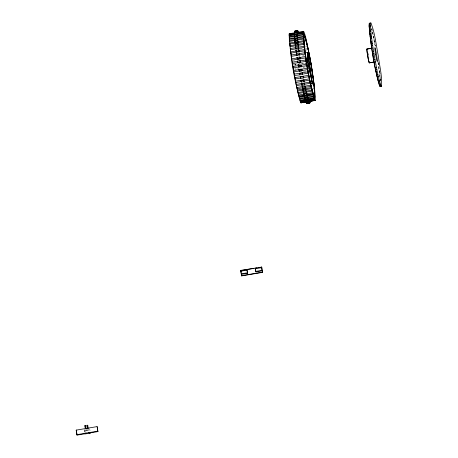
<?xml version="1.0" encoding="UTF-8"?>
<svg xmlns="http://www.w3.org/2000/svg" width="458" height="458" viewBox="0 0 458 458"><rect width="100%" height="100%" fill="white"/><g stroke="black" fill="none" stroke-linecap="round" stroke-linejoin="round"><path stroke-width="0.34" stroke-dasharray="2.29 1.72" d="M303.935 56.151L303.957 55.773L301.169 56.242M305.211 63.187L305.532 64.481M372.961 28.923L371.661 29.14L375.405 46.865A31.682 1.941 80.4 0 0 371.478 28.619M304.994 47.042L307.083 46.693M299.772 49.12L302.561 48.651L302.589 49.304M305.377 48.909L306.774 48.674M305.623 50.099L307.713 49.75M374.037 39.76L375.342 39.543M374.444 41.821L375.743 41.604M294.065 64.893L305.898 62.901M296.858 64.595L305.286 63.101M297.471 68.225L301.65 67.521M305.137 66.937L303.041 67.286L305.234 66.988M300.236 71.889L301.633 71.654M305.807 70.95L303.717 71.299L305.915 71.139M380.346 81.364L378.56 66.026L379.859 65.809M312.058 84.57L313.449 84.335M379.533 73.303L380.833 73.085M312.574 88.772L313.965 88.537M380.06 77.883L381.359 77.66M380.192 79.32L381.491 79.097M85.623 430.36L88.405 429.89L88.508 430.171L85.726 430.64L85.623 430.36L85.904 432.289M87.117 430.405L86.82 428.797M294.889 68.792L295.296 70.738M293.801 64.109L294.093 65.483M378.045 62.591L378.56 66.026M295.238 64L295.444 65.374M295.845 68.127L296.051 69.502M295.152 64.143L295.358 65.534M89.705 428.608L90.18 431.854M88.211 428.562L88.881 433.102M85.726 430.64L86.104 433.211M84.135 429.547L84.518 432.146M84.129 429.913L84.512 432.512M294.047 60.645L294.053 62.019M298.61 64.807A7.065 0.435 80.4 0 1 298.467 63.731M299.017 62.866A7.065 0.435 80.4 0 1 299.332 64.366M305.572 63.633A7.065 0.435 80.4 0 1 305.423 62.557M368.1 53.334A7.07 0.435 80.4 0 1 368.318 54.496M368.73 56.912A7.07 0.435 80.4 0 1 368.913 58.103M368.232 54.078A6.927 0.424 80.4 0 1 368.541 55.842M368.644 56.437A6.927 0.424 80.4 0 1 368.827 57.616M371.759 28.568A31.682 1.941 80.4 0 1 374.461 40.585M374.592 41.249A31.682 1.941 80.4 0 1 375.526 46.115M378.291 62.465A31.682 1.941 80.4 0 1 380.598 81.472M378.01 62.511A31.682 1.941 80.4 0 1 380.317 81.518"/><path stroke-width="0.69" d="M310.095 101.71L310.095 102.197L309.9 101.132M369.148 25.974L369.245 23.593L369.543 23.118L370.843 22.9C375.068 33.199 376.012 44.649 378.262 55.515C379.367 65.654 382.476 76.177 381.382 86.299L380.083 86.522C373.648 67.114 371.198 46.31 369.148 25.974L370.448 25.757L370.843 22.9M289.13 34.694L294.694 33.755L294.431 31.802L297.219 31.333L297.482 33.285L303.047 32.346M297.482 33.285L297.219 31.333M300.58 78.467L300.351 76.709L300.58 78.467L303.362 77.997L303.133 76.24L303.362 77.997M289.754 33.657L289.181 33.743C290.315 57.032 294.265 80.505 300.866 102.867L306.23 101.916M289.078 35.65L294.649 34.711L294.368 32.73L297.15 32.26L297.431 34.241L297.15 32.26M294.694 33.755L294.431 31.802M315.339 100.245L314.469 86.665L310.53 60.782L305.818 37.888L304.576 33.463L303.671 31.31L303.099 31.396C304.209 54.685 308.228 78.152 314.783 100.52L315.339 100.245L309.774 101.184L309.969 102.821L306.705 103.382L306.471 101.922L306.705 103.382M309.969 102.821L309.774 101.184M297.339 31.024L297.374 30.715L294.591 31.184L294.557 31.493L297.339 31.024L297.563 32.323L303.671 31.31M302.686 74.345L302.486 72.748L302.686 74.345L299.904 74.814L299.704 73.217M299.904 74.814L294.385 75.501M309.751 103.084L306.969 103.554L309.751 103.084L309.574 101.499M297.523 30.732L294.74 31.201L297.523 30.732L297.78 32.266L297.585 30.566M301.358 102.741L305.595 101.888M380.083 86.522L380.38 86.047M298.988 69.702L299.24 71.082L298.988 69.702C302.738 67.509 303.511 71.797 299.24 71.082M309.253 101.453L309.488 102.913L309.253 101.453L315.121 100.434M294.425 32.266L297.213 31.797M289.216 33.732L294.998 32.736M294.649 34.711L294.385 33.331L297.168 32.861M289.147 34.31L294.717 33.371M297.5 32.902L303.07 31.963M289.101 35.272L297.156 33.881L297.471 35.953L294.677 36.371L294.374 34.35L294.677 36.371M297.448 33.863L303.019 32.924M297.419 34.19L295.33 34.539L302.996 33.302M294.425 35.1L297.208 34.631L297.156 33.881M289.072 36.646L294.643 35.707M297.425 35.237L302.99 34.298M369.245 23.593L370.545 23.375M294.471 36.314L294.815 38.472L294.471 36.314L297.253 35.844L297.597 38.003L297.253 35.844M289.118 37.367L303.036 35.014M369.165 23.965L370.465 23.742M294.551 37.195L297.334 36.726M289.204 38.695L294.769 37.756M297.551 37.287L303.122 36.348M294.631 38.455L294.963 40.499L294.631 38.455L297.58 37.917M289.244 39.411L303.167 37.064M294.734 39.445L297.523 38.976L297.419 37.985L297.752 40.029L297.523 38.976M369.177 26.907L370.476 26.69L370.448 25.757M289.319 40.567L294.889 39.628M297.671 39.159L303.236 38.22M289.399 41.438L303.316 39.09M294.866 40.905L295.244 43.115L294.866 40.905L297.648 40.436L298.026 42.646L297.648 40.436M294.992 41.999L297.774 41.529M289.571 43.052L295.135 42.113M297.923 41.644L303.488 40.705M369.434 30.32L370.734 30.102L370.476 26.69M295.221 43.012L298.003 42.542M289.679 44.054L303.597 41.701M295.164 43.699L295.53 45.766L295.164 43.699L297.952 43.229L298.313 45.296L297.952 43.229M369.566 31.757L370.865 31.539L370.734 30.102M289.851 45.697L295.421 44.758M298.204 44.289L303.774 43.35M295.313 44.878L298.101 44.409M289.96 46.705L303.883 44.357M295.53 46.762L295.92 48.851L295.53 46.762L298.313 46.292L298.702 48.382L298.313 46.292M290.189 48.571L295.759 47.632M298.542 47.163L304.112 46.224M295.702 48.016L298.484 47.546M290.355 49.79L304.272 47.443M370.087 36.337L371.386 36.119L370.865 31.539M295.971 50.162L296.36 52.178L295.971 50.162L298.759 49.693L299.148 51.708L298.759 49.693M370.316 38.18L371.615 37.962L371.386 36.119M290.635 51.903L296.2 50.964M298.982 50.495L304.553 49.55M296.16 51.479L298.948 51.01M290.796 53.117L304.713 50.769M296.44 53.54L296.813 55.412L296.44 53.54L299.223 53.071L299.595 54.943L299.223 53.071M291.048 55.023L296.618 54.084M299.4 53.615L304.965 52.676M304.896 52.836L307.684 52.367L307.862 52.859L312.379 83.493L310.295 83.843M296.647 54.897L299.429 54.428M291.242 56.351L305.16 54.004M371.066 43.613L372.365 43.395L371.615 37.962M300.173 58.784L297.385 59.254L297.236 58.882L297.019 57.485L299.801 57.015L300.185 58.819L299.801 57.015M291.626 58.882L297.196 57.943L297.402 59.288M299.979 57.473L305.549 56.534M371.369 45.731L372.669 45.514L372.365 43.395M297.236 58.882L300.024 58.412M291.832 60.227L305.755 57.88M366.984 48.983L371.856 48.159M366.978 49.115L371.152 48.411M297.568 61.063L297.918 62.694L297.568 61.063L300.351 60.593L300.706 62.225L300.351 60.593M292.147 62.277L297.711 61.338M299.103 61.103L306.064 59.929M297.797 62.471L300.585 62.002M292.353 63.633L306.27 61.286M306.333 61.996L307.724 61.761L307.684 52.367M372.297 51.651L373.596 51.433L372.669 45.514M298.284 65.528C302.057 63.45 302.818 67.767 298.53 66.931L298.284 65.528L298.53 66.931M292.834 66.547L306.751 64.2M372.663 53.907L373.963 53.689L373.596 51.433M293.068 67.939L306.986 65.591M293.509 70.532L307.427 68.185M308.606 68.271L309.997 68.036M293.744 71.929L307.661 69.582M373.699 59.906L374.999 59.689C376.98 68.545 377.73 77.952 381.382 86.299M294.133 74.156L308.051 71.809M299.652 73.469L302.435 72.999M369.285 62.78L373.459 62.076M302.738 74.093L308.303 73.154M369.28 62.912L375.4 61.922M294.786 77.648L308.703 75.301M300.328 77.173L303.11 76.704M295.032 78.988L300.603 78.049M303.385 77.579L308.95 76.641M295.444 81.203L309.362 78.856M375.182 67.818L376.482 67.601M301.02 80.826L303.803 80.356L303.797 79.795L304.049 81.581L301.267 82.051L301.015 80.264M295.696 82.503L301.261 81.564L301.267 82.051M304.049 81.095L309.614 80.156M375.583 69.879L376.882 69.662M296.091 84.438L310.009 82.085M301.696 84.266L304.484 83.797L304.444 83.024L304.725 84.942L301.942 85.411L301.662 83.493L301.942 85.411M296.337 85.629L301.908 84.69M304.69 84.22L312.201 83.001L312.379 83.493M296.732 87.547L310.65 85.194M376.631 74.843L377.936 74.62M302.366 87.524L305.154 87.054L305.085 86.133L305.389 88.108L302.606 88.577L302.297 86.602L302.606 88.577M296.979 88.737L302.543 87.799M305.331 87.335L310.896 86.396M297.248 90.02L311.165 87.673M377.02 76.589L378.319 76.371M302.893 89.968L305.675 89.499L305.595 88.612L305.904 90.472L303.122 90.942L302.812 89.081M297.471 90.999L303.041 90.06L303.122 90.942M305.824 89.591L311.394 88.652M297.837 92.556L311.755 90.209M298.061 93.524L303.631 92.585L303.74 93.667L306.528 93.197L306.19 91.148L306.528 93.197M306.413 92.115L311.978 91.176M303.631 92.585L303.402 91.617L303.528 92.802L306.31 92.333M377.965 80.499L379.264 80.282M298.421 95.081L312.345 92.734M378.302 81.816L379.602 81.598M298.65 96.054L304.221 95.115L304.335 96.1L307.118 95.63L306.774 93.672L307.118 95.63M307.003 94.646L312.568 93.707M304.221 95.115L303.992 94.142L304.135 95.356L306.917 94.886M298.822 96.701L304.393 95.762L304.736 97.651L307.518 97.182L307.175 95.293L307.518 97.182M305.091 95.648L312.745 94.354M299.017 97.382L304.581 96.443M307.37 95.974L312.934 95.035M379.081 84.409L380.38 84.186M304.393 95.762L304.547 96.999L307.329 96.529M299.32 98.47L313.243 96.123M379.344 85.205L380.644 84.982M299.509 99.146L305.08 98.207L305.257 99.523L308.039 99.054L307.673 97.062L308.039 99.054M307.862 97.737L313.432 96.798M379.905 86.299L381.205 86.081M305.08 98.207L304.891 97.531L305.085 99.008L307.873 98.539M299.818 100.233L313.736 97.886M299.99 100.789L305.56 99.85L305.732 101.052L308.515 100.583L308.171 98.825L308.515 100.583M308.343 99.38L313.913 98.441M300.162 101.189L305.726 100.25M300.9 102.861L308.869 101.567L308.509 99.775L314.079 98.836M300.299 101.527L308.366 100.205M308.509 99.775L308.652 100.119L314.222 99.18M300.534 102.082L306.104 101.144L306.465 102.884L309.247 102.415L308.887 100.674L314.457 99.735M300.677 102.426L306.247 101.481M309.03 101.012L314.594 100.073M305.801 100.76L305.955 101.779L308.738 101.31M309.711 101.332L315.276 100.388M306.356 102.775L309.247 102.415M240.753 271.199L240.942 271.714L240.748 270.386L261.701 267.083L262.486 272.384L241.606 275.911L240.753 271.199L247.017 270.14L247.595 273.311L241.332 274.365M241.521 270.483L254.047 268.371M255.438 268.136L256.829 267.901M258.22 267.667L259.617 267.432M262.486 272.384L262.211 270.844L255.948 271.903L255.759 271.382L255.369 268.731L261.632 267.672L261.821 268.193L261.627 266.865M241.148 273.85L247.412 272.796L247.595 273.311M255.759 271.382L262.028 270.329L262.211 270.844M241.526 275.693L262.405 272.172M84.925 425.619L85.72 425.785L84.925 425.619L85.428 429.031M87.512 428.682L87.009 425.27L87.81 425.43M76.223 430.131L97.102 426.604L97.262 427.056L97.932 431.596L77.047 435.1L76.223 430.131L77.047 435.1M76.892 434.671L97.772 431.15L97.932 431.596M305.955 101.779L306.081 102.037L305.887 100.708M305.732 101.052L305.389 99.294L305.56 99.85M297.019 57.485L297.196 57.943M255.369 268.731L255.948 271.903M240.748 270.386L241.12 272.59M90.272 432.867L90.375 433.154L88.984 433.388L88.726 432.673M87.009 425.27L87.512 428.282M86.098 433.571L86.196 433.858L84.701 433.806M305.085 99.008L305.257 99.523M304.547 96.999L304.736 97.651M304.135 95.356L304.335 96.1M303.528 92.802L303.74 93.667M305.675 89.499L305.904 90.472M305.154 87.054L305.389 88.108M304.484 83.797L304.725 84.942M307.724 61.761L312.201 83.001M303.803 80.356L304.049 81.581M297.46 35.901L297.208 34.631M301.776 69.232L302.022 70.612M297.374 30.715L297.648 32.3M373.963 53.689L374.999 59.689M301.072 65.059L301.312 66.462M308.887 100.674L309.139 102.306M308.652 100.119L308.869 101.567M261.632 267.672L262.028 270.329M247.017 270.14L247.412 272.796M241.314 273.918L241.606 275.911M97.102 426.604L97.772 431.15M87.707 425.15L88.211 428.562M85.617 425.505L86.121 428.917M85.022 425.9L85.428 428.631M305.469 54.679C308.12 69.032 309.207 84.232 314.64 97.777C315.333 86.762 312.425 75.725 311.045 64.813C308.755 54.594 308.131 43.539 303.791 33.989L303.602 38.798L304.919 50.861M294.368 32.73L294.385 33.331M298.816 95.51A32.529 1.992 80.4 0 1 298.095 92.688M297.952 92.075A32.529 1.992 80.4 0 1 296.698 86.482M296.566 85.852A32.529 1.992 80.4 0 1 295.891 82.537M295.616 81.152A32.529 1.992 80.4 0 1 295.341 79.744M295.21 79.034A32.529 1.992 80.4 0 1 292.13 61.12M291.923 59.763A32.529 1.992 80.4 0 1 291.162 54.513M291.059 53.763A32.529 1.992 80.4 0 1 290.767 51.559M290.59 50.14A32.529 1.992 80.4 0 1 290.343 48.119M290.097 45.926A32.529 1.992 80.4 0 1 289.88 43.762M289.656 41.088A32.529 1.992 80.4 0 1 289.542 38.524M369.377 62.162A7.07 0.435 80.4 0 1 367.631 55.584L367.35 53.792A7.07 0.435 80.4 0 1 367.15 49.315M369.337 61.813A6.927 0.424 80.4 0 1 368.793 61.429A6.927 0.424 80.4 0 1 367.43 54.279L367.196 52.624A6.927 0.424 80.4 0 1 367.121 49.321M378.984 82.972A31.682 1.941 80.4 0 1 378.423 80.974M376.728 73.801A31.682 1.941 80.4 0 1 376.155 71.093M374.925 64.853A31.682 1.941 80.4 0 1 374.655 63.427M373.539 57.227A31.682 1.941 80.4 0 1 373.304 55.859M373.075 54.496A31.682 1.941 80.4 0 1 372.852 53.145M372.096 48.411A31.682 1.941 80.4 0 1 371.89 47.077M371.198 42.348A31.682 1.941 80.4 0 1 371.009 40.991M370.745 39.022A31.682 1.941 80.4 0 1 370.579 37.762M370.224 34.837A31.682 1.941 80.4 0 1 370.07 33.468M369.801 30.8A31.682 1.941 80.4 0 1 369.675 29.369M379.951 86.018A31.682 1.941 80.4 0 1 373.264 57.279A31.682 1.941 80.4 0 1 369.268 24.263M303.574 34.779C304.971 55.933 308.102 77.413 314.446 97.646L314.858 96.993C313.461 75.833 310.329 54.353 303.986 34.127L303.574 34.779M303.677 33.915C304.381 55.303 308.44 76.818 314.154 97.439L314.755 97.857C314.051 76.469 309.992 54.949 304.278 34.327L303.677 33.915M297.877 30.835L298.106 32.249L297.877 30.835M311.978 81.49L307.982 62.546L307.948 54.17L311.978 81.49M375.612 54.239L375.331 52.447A7.07 0.435 80.4 0 1 375.554 49.498A7.07 0.435 80.4 0 1 377.363 61.063A7.07 0.435 80.4 0 1 375.612 54.239"/></g></svg>
